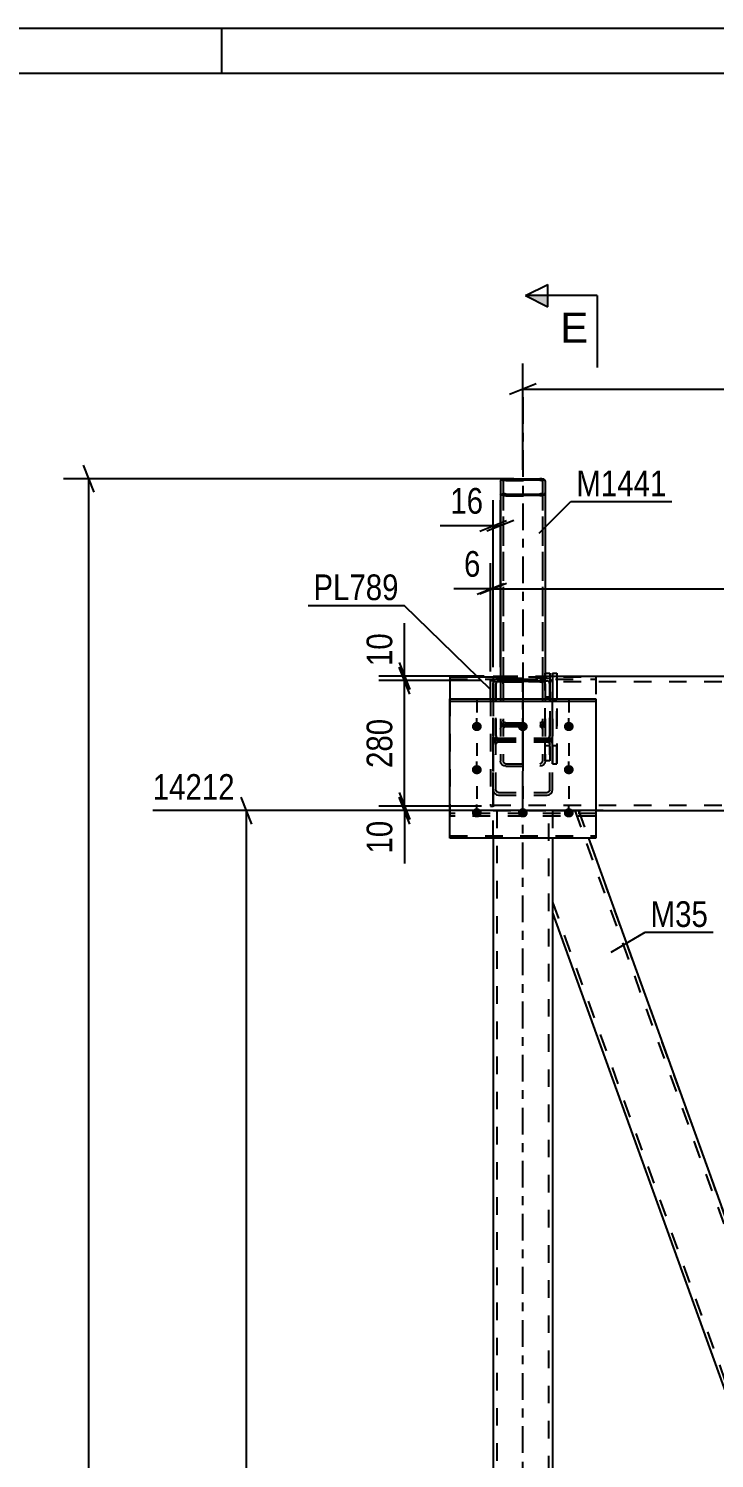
# Model space of a CAD drawing. Header units: millimetres. Extents: x -94 to 747, y -29 to 565.
# Drawn here: x 95 to 171.5, y 405.3 to 564.8 of the extents above; entities that cross this region are included whole.
import ezdxf

# ---------------------------------------------------------------- set-up
doc = ezdxf.new("R2010")
doc.units = ezdxf.units.MM
doc.linetypes.add('DXK_LINE_DOT2', pattern=[3.9198, 1.9599, -1.9599])
doc.linetypes.add('DXK_LINE_DOT3', pattern=[5.9187, 2.979, -0.9799, 0.9799, -0.9799])
doc.styles.add('Arial', font='ARIAL.TTF', dxfattribs={"height": 0.2})
doc.styles.add('Arial Narrow', font='ARIALN.TTF', dxfattribs={"height": 0.2})

# ---------------------------------------------------------------- blocks, each defined once
blk = doc.blocks.new('Unknown-708339396-24170')
at = {"color": 5, "linetype": 'Continuous'}
for p, q in [((746.57, 564.81), (-94.43, 564.81)), ((116.57, 559.81), (116.57, 564.81)), ((741.57, 559.81), (-89.43, 559.81))]:
    blk.add_line(p, q, dxfattribs=at)
blk = doc.blocks.new('Part-708339396-31517 - 31516')
at = {"color": 2, "linetype": 'Continuous'}
for p, q in [((146.83, 492.6), (147.63, 492.6)), ((146.83, 492.6), (146.83, 491.74)), ((152.63, 492.6), (153.43, 492.6)), ((153.93, 492.6), (207.63, 492.6)), ((158.26, 477.6), (207.63, 477.6))]:
    blk.add_line(p, q, dxfattribs=at)
at = {"color": 7, "linetype": 'DXK_LINE_DOT2'}
for p, q in [((146.83, 492), (207.63, 492)), ((146.83, 491.74), (146.83, 477.6)), ((147.63, 492.6), (152.63, 492.6)), ((153.43, 492.6), (153.93, 492.6)), ((207.63, 492.6), (207.63, 477.6)), ((146.83, 478.2), (146.83, 478.24)), ((146.83, 478.2), (207.63, 478.2)), ((146.83, 477.6), (158.26, 477.6))]:
    blk.add_line(p, q, dxfattribs=at)
blk = doc.blocks.new('Part-708339396-31573 - 31516')
at = {"color": 7, "linetype": 'DXK_LINE_DOT3'}
blk.add_line((150.13, 523.7), (150.13, 482.04), dxfattribs=at)
at = {"color": 2, "linetype": 'Continuous'}
for p, q in [((147.68, 514.48), (147.63, 514.39)), ((147.63, 514.39), (147.63, 513.01)), ((147.81, 514.55), (147.68, 514.48)), ((148, 514.6), (147.81, 514.55)), ((147.93, 514.39), (147.95, 514.44)), ((147.93, 514.39), (147.93, 513.01)), ((147.95, 514.44), (148.02, 514.47)), ((148.23, 514.61), (148, 514.6)), ((148.02, 514.47), (148.12, 514.49)), ((148.12, 514.49), (148.23, 514.5)), ((148.23, 514.61), (152.03, 514.61)), ((148.23, 514.5), (152.03, 514.5)), ((152.26, 514.6), (152.03, 514.61)), ((152.03, 514.5), (152.15, 514.49)), ((152.15, 514.49), (152.24, 514.47)), ((152.24, 514.47), (152.31, 514.44)), ((152.46, 514.55), (152.26, 514.6)), ((152.31, 514.44), (152.33, 514.39)), ((152.33, 514.39), (152.33, 513.01)), ((152.59, 514.48), (152.46, 514.55)), ((152.63, 514.39), (152.59, 514.48)), ((152.63, 514.39), (152.63, 492.26)), ((147.63, 513.01), (147.63, 492.26)), ((147.63, 513.01), (147.68, 512.93)), ((147.68, 512.93), (147.81, 512.86)), ((147.81, 512.86), (148, 512.81)), ((147.95, 512.97), (147.93, 513.01)), ((148.02, 512.93), (147.95, 512.97)), ((148, 512.81), (148.23, 512.79)), ((148.12, 512.91), (148.02, 512.93)), ((148.23, 512.9), (148.12, 512.91)), ((148.23, 512.9), (152.03, 512.9)), ((148.23, 512.79), (152.03, 512.79)), ((152.15, 512.91), (152.03, 512.9)), ((152.03, 512.79), (152.26, 512.81)), ((152.24, 512.93), (152.15, 512.91)), ((152.31, 512.97), (152.24, 512.93)), ((152.26, 512.81), (152.46, 512.86)), ((152.33, 513.01), (152.31, 512.97)), ((152.46, 512.86), (152.59, 512.93)), ((152.59, 512.93), (152.63, 513.01)), ((147.68, 492.17), (147.63, 492.26)), ((147.81, 492.1), (147.68, 492.17)), ((148, 492.05), (147.81, 492.1)), ((148.23, 492.04), (148, 492.05)), ((148.23, 492.04), (152.03, 492.04)), ((152.26, 492.05), (152.03, 492.04)), ((152.46, 492.1), (152.26, 492.05)), ((152.59, 492.17), (152.46, 492.1)), ((152.63, 492.26), (152.59, 492.17))]:
    blk.add_line(p, q, dxfattribs=at)
at = {"color": 7, "linetype": 'DXK_LINE_DOT2'}
for p, q in [((147.93, 513.01), (147.93, 492.26)), ((152.33, 513.01), (152.33, 492.26)), ((147.63, 492.6), (152.63, 492.6)), ((147.63, 492.38), (147.93, 492.38)), ((147.93, 492.26), (147.95, 492.22)), ((147.95, 492.22), (148.02, 492.18)), ((148.02, 492.18), (148.12, 492.16)), ((148.12, 492.16), (148.23, 492.15)), ((148.23, 492.15), (152.03, 492.15)), ((152.03, 492.15), (152.15, 492.16)), ((152.15, 492.16), (152.24, 492.18)), ((152.24, 492.18), (152.31, 492.22)), ((152.31, 492.22), (152.33, 492.26)), ((152.33, 492.38), (152.63, 492.38))]:
    blk.add_line(p, q, dxfattribs=at)
blk = doc.blocks.new('Part-708339396-31518 - 31516')
at = {"color": 7, "linetype": 'DXK_LINE_DOT2'}
for p, q in [((153.43, 477.6), (153.43, 474.52)), ((153.43, 477.6), (156.34, 477.6)), ((155.92, 477.6), (207.63, 334.15)), ((156.34, 477.6), (182.39, 405.35)), ((153.43, 467.39), (201.84, 333.1)), ((178.88, 415.08), (182.39, 405.35)), ((175.37, 405.35), (178.88, 395.62)), ((207.63, 335.33), (207.63, 333.42)), ((207.63, 333.87), (207.63, 333.1)), ((207.63, 333.42), (207.63, 333.1)), ((201.42, 333.1), (207.63, 333.1))]:
    blk.add_line(p, q, dxfattribs=at)
at = {"color": 2, "linetype": 'Continuous'}
for p, q in [((153.43, 474.52), (153.43, 466.21)), ((157.45, 474.52), (178.88, 415.08)), ((153.43, 466.21), (175.37, 405.35)), ((182.39, 405.35), (207.63, 335.33)), ((201.42, 333.1), (178.88, 395.62))]:
    blk.add_line(p, q, dxfattribs=at)
blk = doc.blocks.new('Part-708339396-31521 - 31516')
at = {"color": 7, "linetype": 'DXK_LINE_DOT3'}
blk.add_line((150.13, 323.1), (150.13, 487.6), dxfattribs=at)
at = {"color": 7, "linetype": 'DXK_LINE_DOT2'}
for p, q in [((146.83, 474.52), (146.83, 477.6)), ((146.83, 477.6), (153.43, 477.6)), ((147.23, 477.6), (147.23, 333.1)), ((153.03, 333.1), (153.03, 477.6)), ((153.43, 477.6), (153.43, 466.21))]:
    blk.add_line(p, q, dxfattribs=at)
at = {"color": 2, "linetype": 'Continuous'}
for p, q in [((146.83, 474.52), (146.83, 333.1)), ((153.43, 466.21), (153.43, 344.48))]:
    blk.add_line(p, q, dxfattribs=at)
blk = doc.blocks.new('Part-708339396-31524 - 31516')
at = {"color": 7, "linetype": 'DXK_LINE_DOT3'}
blk.add_line((150.13, 493.14), (150.13, 481.48), dxfattribs=at)
at = {"color": 7, "linetype": 'DXK_LINE_DOT2'}
for p, q in [((147.68, 491.99), (147.63, 491.74)), ((147.63, 491.74), (147.63, 483.11)), ((147.93, 491.74), (147.95, 491.86)), ((147.93, 491.74), (147.93, 483.11)), ((147.95, 491.86), (148.02, 491.97)), ((148.23, 492.38), (148, 492.33)), ((148.02, 491.97), (148.12, 492.04)), ((148.12, 492.04), (148.23, 492.06)), ((148.23, 492.38), (152.03, 492.38)), ((148.23, 492.06), (152.03, 492.06)), ((152.26, 492.33), (152.03, 492.38)), ((152.03, 492.06), (152.15, 492.04)), ((152.15, 492.04), (152.24, 491.97)), ((152.24, 491.97), (152.31, 491.86)), ((152.31, 491.86), (152.33, 491.74)), ((152.33, 491.74), (152.33, 483.11)), ((152.63, 491.74), (152.59, 491.99)), ((152.63, 491.74), (152.63, 483.11)), ((147.63, 487.7), (147.68, 487.45)), ((147.63, 486.69), (147.68, 486.9)), ((147.68, 486.9), (147.81, 487.08)), ((147.81, 487.08), (148, 487.21)), ((147.95, 487.57), (147.93, 487.7)), ((147.95, 486.79), (147.93, 486.69)), ((148.02, 487.47), (147.95, 487.57)), ((148.02, 486.88), (147.95, 486.79)), ((148, 487.21), (148.23, 487.25)), ((148, 487.11), (148.23, 487.06)), ((148.12, 487.4), (148.02, 487.47)), ((148.12, 486.95), (148.02, 486.88)), ((148.23, 487.38), (148.12, 487.4)), ((148.23, 486.97), (148.12, 486.95)), ((148.23, 487.38), (152.03, 487.38)), ((148.23, 487.25), (152.03, 487.25)), ((148.23, 487.06), (152.03, 487.06)), ((148.23, 486.97), (152.03, 486.97)), ((152.15, 487.4), (152.03, 487.38)), ((152.03, 487.25), (152.26, 487.21)), ((152.03, 487.06), (152.26, 487.11)), ((152.15, 486.95), (152.03, 486.97)), ((152.24, 487.47), (152.15, 487.4)), ((152.24, 486.88), (152.15, 486.95)), ((152.31, 487.57), (152.24, 487.47)), ((152.31, 486.79), (152.24, 486.88)), ((152.26, 487.21), (152.46, 487.08)), ((152.33, 487.7), (152.31, 487.57)), ((152.33, 486.69), (152.31, 486.79)), ((152.46, 487.08), (152.59, 486.9)), ((152.59, 487.45), (152.63, 487.7)), ((152.59, 486.9), (152.63, 486.69)), ((147.68, 482.9), (147.63, 483.11)), ((147.81, 482.72), (147.68, 482.9)), ((148, 482.59), (147.81, 482.72)), ((147.93, 483.11), (147.95, 483.01)), ((147.95, 483.01), (148.02, 482.91)), ((148.23, 482.55), (148, 482.59)), ((148.02, 482.91), (148.12, 482.85)), ((148.12, 482.85), (148.23, 482.83)), ((148.23, 482.83), (152.03, 482.83)), ((148.23, 482.55), (152.03, 482.55)), ((152.03, 482.83), (152.15, 482.85)), ((152.26, 482.59), (152.03, 482.55)), ((152.15, 482.85), (152.24, 482.91)), ((152.24, 482.91), (152.31, 483.01)), ((152.46, 482.72), (152.26, 482.59)), ((152.31, 483.01), (152.33, 483.11)), ((152.59, 482.9), (152.46, 482.72)), ((152.63, 483.11), (152.59, 482.9))]:
    blk.add_line(p, q, dxfattribs=at)
for centre, start, end in [((148.26, 491.77), 114.32, 159.2417), ((152.01, 491.77), 20.7583, 65.68), ((148.26, 487.67), 200.7583, 245.68), ((152.01, 487.67), 294.32, 339.2417)]:
    blk.add_arc(centre, 0.621, start, end, dxfattribs=at)
blk = doc.blocks.new('Part-708339396-31544 - 31516')
at = {"color": 2, "linetype": 'Continuous'}
for p, q in [((146.83, 491.74), (146.88, 491.98)), ((146.83, 491.74), (146.83, 490.07)), ((147.2, 492.33), (147.43, 492.37)), ((147.43, 492.37), (147.63, 492.37)), ((152.63, 492.37), (152.83, 492.37)), ((152.83, 492.37), (153.06, 492.33)), ((153.39, 491.98), (153.43, 491.74))]:
    blk.add_line(p, q, dxfattribs=at)
at = {"color": 7, "linetype": 'DXK_LINE_DOT2'}
for p, q in [((146.83, 485.99), (146.83, 491.74)), ((147.15, 491.86), (147.13, 491.74)), ((147.13, 491.74), (147.13, 484.97)), ((147.13, 485.99), (147.13, 491.74)), ((147.22, 491.96), (147.15, 491.86)), ((147.32, 492.03), (147.22, 491.96)), ((147.43, 492.05), (147.32, 492.03)), ((147.43, 492.05), (152.83, 492.05)), ((147.63, 492.37), (152.63, 492.37)), ((152.95, 492.03), (152.83, 492.05)), ((153.04, 491.96), (152.95, 492.03)), ((153.11, 491.86), (153.04, 491.96)), ((153.13, 491.74), (153.11, 491.86)), ((153.13, 491.74), (153.13, 484.97)), ((153.13, 485.99), (153.13, 491.74)), ((153.43, 484.97), (153.43, 491.74)), ((153.43, 491.74), (153.43, 485.99)), ((146.83, 490.07), (146.83, 484.97)), ((146.83, 479.9), (146.83, 485.99)), ((146.88, 485.74), (146.83, 485.99)), ((146.88, 485.19), (146.83, 484.97)), ((146.83, 479.9), (146.83, 484.97)), ((147.01, 485.37), (146.88, 485.19)), ((147.2, 485.49), (147.01, 485.37)), ((147.13, 479.9), (147.13, 485.99)), ((147.13, 485.99), (147.15, 485.87)), ((147.13, 484.97), (147.15, 485.08)), ((147.13, 479.9), (147.13, 484.97)), ((147.15, 485.87), (147.22, 485.76)), ((147.15, 485.08), (147.22, 485.17)), ((147.43, 485.53), (147.2, 485.49)), ((147.43, 485.35), (147.2, 485.4)), ((147.22, 485.76), (147.32, 485.69)), ((147.22, 485.17), (147.32, 485.23)), ((147.32, 485.69), (147.43, 485.67)), ((147.32, 485.23), (147.43, 485.25)), ((147.43, 485.67), (152.83, 485.67)), ((147.43, 485.53), (152.83, 485.53)), ((147.43, 485.35), (152.83, 485.35)), ((147.43, 485.25), (152.83, 485.25)), ((152.83, 485.67), (152.95, 485.69)), ((153.06, 485.49), (152.83, 485.53)), ((153.06, 485.4), (152.83, 485.35)), ((152.83, 485.25), (152.95, 485.23)), ((152.95, 485.69), (153.04, 485.76)), ((152.95, 485.23), (153.04, 485.17)), ((153.04, 485.76), (153.11, 485.87)), ((153.04, 485.17), (153.11, 485.08)), ((153.26, 485.37), (153.06, 485.49)), ((153.11, 485.87), (153.13, 485.99)), ((153.11, 485.08), (153.13, 484.97)), ((153.13, 479.9), (153.13, 485.99)), ((153.13, 479.9), (153.13, 484.97)), ((153.39, 485.19), (153.26, 485.37)), ((153.43, 485.99), (153.39, 485.74)), ((153.43, 484.97), (153.39, 485.19)), ((153.43, 479.9), (153.43, 485.99)), ((153.43, 479.9), (153.43, 484.97)), ((146.83, 479.9), (146.88, 479.68)), ((146.88, 479.68), (147.01, 479.5)), ((147.01, 479.5), (147.2, 479.37)), ((147.15, 479.79), (147.13, 479.9)), ((147.22, 479.7), (147.15, 479.79)), ((147.2, 479.37), (147.43, 479.33)), ((147.32, 479.63), (147.22, 479.7)), ((147.43, 479.61), (147.32, 479.63)), ((147.43, 479.61), (152.83, 479.61)), ((147.43, 479.33), (152.83, 479.33)), ((152.95, 479.63), (152.83, 479.61)), ((152.83, 479.33), (153.06, 479.37)), ((153.04, 479.7), (152.95, 479.63)), ((153.11, 479.79), (153.04, 479.7)), ((153.06, 479.37), (153.26, 479.5)), ((153.13, 479.9), (153.11, 479.79)), ((153.26, 479.5), (153.39, 479.68)), ((153.39, 479.68), (153.43, 479.9))]:
    blk.add_line(p, q, dxfattribs=at)
at = {"color": 7, "linetype": 'DXK_LINE_DOT3'}
blk.add_line((150.13, 479.01), (150.13, 492.28), dxfattribs=at)
at = {"color": 2, "linetype": 'Continuous'}
for centre, start, end in [((147.46, 491.76), 114.3199, 159.2417), ((152.81, 491.76), 20.7584, 65.6801)]:
    blk.add_arc(centre, 0.621, start, end, dxfattribs=at)
at = {"color": 7, "linetype": 'DXK_LINE_DOT2'}
for centre, start, end in [((147.46, 485.96), 200.7584, 245.6801), ((152.81, 485.96), 294.3199, 339.2417)]:
    blk.add_arc(centre, 0.621, start, end, dxfattribs=at)
blk = doc.blocks.new('Part-708339396-31546 - 31516')
at = {"color": 2, "linetype": 'Continuous'}
for p, q in [((142.01, 490.07), (142.01, 489.79)), ((142.01, 490.07), (158.26, 490.07)), ((142.01, 489.79), (158.26, 489.79)), ((142.01, 474.52), (142.01, 489.79)), ((158.26, 490.07), (158.26, 489.79)), ((158.26, 489.79), (158.26, 474.52)), ((158.26, 474.52), (142.01, 474.52))]:
    blk.add_line(p, q, dxfattribs=at)
at = {"color": 7, "linetype": 'DXK_LINE_DOT2'}
for p, q in [((142.01, 489.79), (142.01, 490.07)), ((158.26, 490.07), (158.26, 489.79)), ((142.01, 474.8), (158.26, 474.8))]:
    blk.add_line(p, q, dxfattribs=at)
blk = doc.blocks.new('Part-708339396-31547 - 31516')
at = {"color": 2, "linetype": 'Continuous'}
for q in [(142.01, 490.07), (146.83, 492.53)]:
    blk.add_line((142.01, 492.53), q, dxfattribs=at)
at = {"color": 7, "linetype": 'DXK_LINE_DOT2'}
for p, q in [((142.01, 492.26), (158.26, 492.26)), ((146.83, 492.53), (158.26, 492.53)), ((158.26, 492.53), (158.26, 476.99)), ((142.01, 490.07), (142.01, 476.99)), ((158.26, 477.26), (142.01, 477.26)), ((158.26, 476.99), (142.01, 476.99))]:
    blk.add_line(p, q, dxfattribs=at)
blk = doc.blocks.new('Part-708339396-31561 - 31516')
at = {"color": 2, "linetype": 'Continuous'}
for p, q in [((152.63, 492.91), (153.13, 492.91)), ((153.13, 492.91), (153.13, 492.6))]:
    blk.add_line(p, q, dxfattribs=at)
at = {"color": 7, "linetype": 'DXK_LINE_DOT2'}
for p, q in [((152.63, 483.14), (152.63, 492.91)), ((153.13, 492.6), (153.13, 483.14)), ((152.63, 490.28), (153.13, 490.28)), ((153.13, 484.82), (152.63, 484.82)), ((153.13, 483.14), (152.63, 483.14))]:
    blk.add_line(p, q, dxfattribs=at)
blk = doc.blocks.new('Part-708339396-31562 - 31516')
at = {"color": 2, "linetype": 'Continuous'}
for p, q in [((153.43, 492.91), (153.93, 492.91)), ((153.43, 492.91), (153.43, 490.07)), ((153.93, 492.91), (153.93, 490.07))]:
    blk.add_line(p, q, dxfattribs=at)
at = {"color": 7, "linetype": 'DXK_LINE_DOT2'}
for p, q in [((153.43, 484.82), (153.43, 492.91)), ((153.93, 492.91), (153.93, 484.82)), ((153.43, 490.07), (153.43, 489.94)), ((153.93, 489.94), (153.43, 489.94)), ((153.43, 482.8), (153.43, 489.94)), ((153.93, 490.07), (153.93, 489.94)), ((153.93, 482.8), (153.93, 489.94)), ((153.93, 484.82), (153.43, 484.82)), ((153.43, 484.82), (153.43, 482.8)), ((153.93, 484.82), (153.93, 482.8)), ((153.43, 482.8), (153.93, 482.8))]:
    blk.add_line(p, q, dxfattribs=at)
blk = doc.blocks.new('Part-708339396-31576 - 31516')
at = {"color": 7, "linetype": 'DXK_LINE_DOT2'}
for p, q in [((147.63, 514.3), (147.68, 514.39)), ((147.63, 514.3), (147.63, 492.17)), ((147.68, 514.39), (147.81, 514.46)), ((147.81, 514.46), (148, 514.51)), ((147.95, 514.35), (147.93, 514.3)), ((147.93, 514.3), (147.93, 492.17)), ((148.02, 514.38), (147.95, 514.35)), ((148, 514.51), (148.23, 514.52)), ((148.12, 514.4), (148.02, 514.38)), ((148.23, 514.41), (148.12, 514.4)), ((148.23, 514.52), (152.03, 514.52)), ((148.23, 514.41), (152.03, 514.41)), ((152.03, 514.52), (152.26, 514.51)), ((152.15, 514.4), (152.03, 514.41)), ((152.24, 514.38), (152.15, 514.4)), ((152.31, 514.35), (152.24, 514.38)), ((152.26, 514.51), (152.46, 514.46)), ((152.33, 514.3), (152.31, 514.35)), ((152.33, 514.3), (152.33, 492.17)), ((152.46, 514.46), (152.59, 514.39)), ((152.59, 514.39), (152.63, 514.3)), ((152.63, 514.3), (152.63, 492.17)), ((147.68, 512.84), (147.63, 512.92)), ((147.81, 512.77), (147.68, 512.84)), ((148, 512.72), (147.81, 512.77)), ((147.93, 512.92), (147.95, 512.88)), ((147.95, 512.88), (148.02, 512.84)), ((148.23, 512.7), (148, 512.72)), ((148.02, 512.84), (148.12, 512.82)), ((148.12, 512.82), (148.23, 512.81)), ((148.23, 512.81), (152.03, 512.81)), ((148.23, 512.7), (152.03, 512.7)), ((152.03, 512.81), (152.15, 512.82)), ((152.26, 512.72), (152.03, 512.7)), ((152.15, 512.82), (152.24, 512.84)), ((152.24, 512.84), (152.31, 512.88)), ((152.46, 512.77), (152.26, 512.72)), ((152.31, 512.88), (152.33, 512.92)), ((152.59, 512.84), (152.46, 512.77)), ((152.63, 512.92), (152.59, 512.84)), ((147.63, 492.6), (152.63, 492.6)), ((147.63, 492.38), (147.93, 492.38)), ((147.63, 492.17), (147.68, 492.09)), ((147.68, 492.09), (147.81, 492.02)), ((147.81, 492.02), (148, 491.97)), ((147.95, 492.13), (147.93, 492.17)), ((148.02, 492.09), (147.95, 492.13)), ((148, 491.97), (148.23, 491.95)), ((148.12, 492.07), (148.02, 492.09)), ((148.23, 492.06), (148.12, 492.07)), ((148.23, 492.06), (152.03, 492.06)), ((148.23, 491.95), (152.03, 491.95)), ((152.15, 492.07), (152.03, 492.06)), ((152.03, 491.95), (152.26, 491.97)), ((152.24, 492.09), (152.15, 492.07)), ((152.31, 492.13), (152.24, 492.09)), ((152.26, 491.97), (152.46, 492.02)), ((152.33, 492.17), (152.31, 492.13)), ((152.33, 492.38), (152.63, 492.38)), ((152.46, 492.02), (152.59, 492.09)), ((152.59, 492.09), (152.63, 492.17))]:
    blk.add_line(p, q, dxfattribs=at)
blk = doc.blocks.new('Part-708339396-31584 - 31516')
at = {"color": 2, "linetype": 'Continuous'}
for p, q in [((146.53, 490.07), (146.53, 492.1)), ((146.53, 492.1), (146.83, 492.1))]:
    blk.add_line(p, q, dxfattribs=at)
at = {"color": 7, "linetype": 'DXK_LINE_DOT2'}
for p, q in [((146.83, 478.1), (146.83, 492.1)), ((146.53, 490.07), (146.53, 478.1)), ((146.53, 478.1), (146.83, 478.1))]:
    blk.add_line(p, q, dxfattribs=at)
blk = doc.blocks.new('Bolt-708339396-31633 - 31516')
at = {"linetype": 'Continuous'}
for points in [[(145.01, 487.49), (145.12, 487.48), (145.23, 487.45), (145.33, 487.39), (145.42, 487.32), (145.48, 487.23), (145.53, 487.13), (145.55, 487.03), (145.55, 486.92), (145.53, 486.82), (145.48, 486.72), (145.42, 486.63), (145.33, 486.56), (145.23, 486.5), (145.12, 486.47), (145.01, 486.46), (144.89, 486.47), (144.78, 486.5), (144.68, 486.56), (144.6, 486.63), (144.53, 486.72), (144.48, 486.82), (144.46, 486.92), (144.46, 487.03), (144.48, 487.13), (144.53, 487.23), (144.6, 487.32), (144.68, 487.39), (144.78, 487.45), (144.89, 487.48)], [(150.13, 487.49), (150.25, 487.48), (150.36, 487.45), (150.46, 487.39), (150.54, 487.32), (150.61, 487.23), (150.66, 487.13), (150.68, 487.03), (150.68, 486.92), (150.66, 486.82), (150.61, 486.72), (150.54, 486.63), (150.46, 486.56), (150.36, 486.5), (150.25, 486.47), (150.13, 486.46), (150.02, 486.47), (149.91, 486.5), (149.81, 486.56), (149.72, 486.63), (149.66, 486.72), (149.61, 486.82), (149.59, 486.92), (149.59, 487.03), (149.61, 487.13), (149.66, 487.23), (149.72, 487.32), (149.81, 487.39), (149.91, 487.45), (150.02, 487.48)], [(155.26, 487.49), (155.37, 487.48), (155.48, 487.45), (155.58, 487.39), (155.67, 487.32), (155.73, 487.23), (155.78, 487.13), (155.8, 487.03), (155.8, 486.92), (155.78, 486.82), (155.73, 486.72), (155.67, 486.63), (155.58, 486.56), (155.48, 486.5), (155.37, 486.47), (155.26, 486.46), (155.14, 486.47), (155.03, 486.5), (154.93, 486.56), (154.85, 486.63), (154.78, 486.72), (154.73, 486.82), (154.71, 486.92), (154.71, 487.03), (154.73, 487.13), (154.78, 487.23), (154.85, 487.32), (154.93, 487.39), (155.03, 487.45), (155.14, 487.48)], [(145.01, 482.68), (145.12, 482.66), (145.23, 482.63), (145.33, 482.58), (145.42, 482.5), (145.48, 482.42), (145.53, 482.32), (145.55, 482.21), (145.55, 482.1), (145.53, 482), (145.48, 481.9), (145.42, 481.81), (145.33, 481.74), (145.23, 481.69), (145.12, 481.65), (145.01, 481.64), (144.89, 481.65), (144.78, 481.69), (144.68, 481.74), (144.6, 481.81), (144.53, 481.9), (144.48, 482), (144.46, 482.1), (144.46, 482.21), (144.48, 482.32), (144.53, 482.42), (144.6, 482.5), (144.68, 482.58), (144.78, 482.63), (144.89, 482.66)], [(155.26, 482.68), (155.37, 482.66), (155.48, 482.63), (155.58, 482.58), (155.67, 482.5), (155.73, 482.42), (155.78, 482.32), (155.8, 482.21), (155.8, 482.1), (155.78, 482), (155.73, 481.9), (155.67, 481.81), (155.58, 481.74), (155.48, 481.69), (155.37, 481.65), (155.26, 481.64), (155.14, 481.65), (155.03, 481.69), (154.93, 481.74), (154.85, 481.81), (154.78, 481.9), (154.73, 482), (154.71, 482.1), (154.71, 482.21), (154.73, 482.32), (154.78, 482.42), (154.85, 482.5), (154.93, 482.58), (155.03, 482.63), (155.14, 482.66)], [(145.01, 477.86), (145.12, 477.85), (145.23, 477.82), (145.33, 477.76), (145.42, 477.69), (145.48, 477.6), (145.53, 477.5), (145.55, 477.4), (145.55, 477.29), (145.53, 477.18), (145.48, 477.08), (145.42, 477), (145.33, 476.92), (145.23, 476.87), (145.12, 476.84), (145.01, 476.83), (144.89, 476.84), (144.78, 476.87), (144.68, 476.92), (144.6, 477), (144.53, 477.08), (144.48, 477.18), (144.46, 477.29), (144.46, 477.4), (144.48, 477.5), (144.53, 477.6), (144.6, 477.69), (144.68, 477.76), (144.78, 477.82), (144.89, 477.85)], [(150.13, 477.86), (150.25, 477.85), (150.36, 477.82), (150.46, 477.76), (150.54, 477.69), (150.61, 477.6), (150.66, 477.5), (150.68, 477.4), (150.68, 477.29), (150.66, 477.18), (150.61, 477.08), (150.54, 477), (150.46, 476.92), (150.36, 476.87), (150.25, 476.84), (150.13, 476.83), (150.02, 476.84), (149.91, 476.87), (149.81, 476.92), (149.72, 477), (149.66, 477.08), (149.61, 477.18), (149.59, 477.29), (149.59, 477.4), (149.61, 477.5), (149.66, 477.6), (149.72, 477.69), (149.81, 477.76), (149.91, 477.82), (150.02, 477.85)], [(155.26, 477.86), (155.37, 477.85), (155.48, 477.82), (155.58, 477.76), (155.67, 477.69), (155.73, 477.6), (155.78, 477.5), (155.8, 477.4), (155.8, 477.29), (155.78, 477.18), (155.73, 477.08), (155.67, 477), (155.58, 476.92), (155.48, 476.87), (155.37, 476.84), (155.26, 476.83), (155.14, 476.84), (155.03, 476.87), (154.93, 476.92), (154.85, 477), (154.78, 477.08), (154.73, 477.18), (154.71, 477.29), (154.71, 477.4), (154.73, 477.5), (154.78, 477.6), (154.85, 477.69), (154.93, 477.76), (155.03, 477.82), (155.14, 477.85)]]:
    blk.add_hatch(color=1, dxfattribs=at).paths.add_polyline_path(points)
at = {"color": 1, "linetype": 'Continuous'}
for p, q in [((145.01, 486.48), (145.01, 487.9)), ((150.13, 486.48), (150.13, 487.9)), ((155.26, 486.48), (155.26, 487.9)), ((145.01, 481.66), (145.01, 483.08)), ((155.26, 481.66), (155.26, 483.08)), ((145.01, 476.85), (145.01, 478.27)), ((150.13, 476.85), (150.13, 478.27)), ((155.26, 476.85), (155.26, 478.27))]:
    blk.add_line(p, q, dxfattribs=at)
blk = doc.blocks.new('Bolt-708339396-31634 - 31516')
at = {"color": 1, "linetype": 'DXK_LINE_DOT2'}
for p, q in [((145.01, 489.94), (145.01, 488.52)), ((150.13, 489.94), (150.13, 488.52)), ((155.26, 489.94), (155.26, 488.52)), ((145.01, 485.12), (145.01, 483.7)), ((155.26, 485.12), (155.26, 483.7)), ((145.01, 480.31), (145.01, 478.89)), ((150.13, 480.31), (150.13, 478.89)), ((155.26, 480.31), (155.26, 478.89))]:
    blk.add_line(p, q, dxfattribs=at)
blk = doc.blocks.new('StraightDimension-708339396-47732 - 31516')
at = {"color": 7, "linetype": 'Continuous'}
for p, q in [((146.83, 493.6), (146.83, 505.18)), ((207.63, 493.6), (207.63, 505.18)), ((148.33, 502.93), (145.33, 501.73)), ((146.83, 502.33), (207.63, 502.33)), ((206.13, 501.73), (209.13, 502.93))]:
    blk.add_line(p, q, dxfattribs=at)
at = {"color": 0}
blk.add_wipeout([(181.49, 503.08), (181.49, 507.28), (172.97, 507.28), (172.97, 503.08)], dxfattribs=at)
at = {"color": 3, "style": 'Arial Narrow'}
blk.add_text('1216', height=2.863, dxfattribs=at).set_placement((173.57, 503.68))
blk = doc.blocks.new('StraightDimension-708339396-33657 - 31516')
at = {"color": 7, "linetype": 'Continuous'}
for p, q in [((150.13, 515.61), (150.13, 527.46)), ((220.13, 515.61), (220.13, 527.46)), ((151.63, 525.21), (148.63, 524.01)), ((218.63, 524.01), (221.63, 525.21)), ((150.13, 524.61), (220.13, 524.61))]:
    blk.add_line(p, q, dxfattribs=at)
at = {"color": 0}
blk.add_wipeout([(189.39, 525.36), (189.39, 529.56), (180.88, 529.56), (180.88, 525.36)], dxfattribs=at)
at = {"color": 3, "style": 'Arial Narrow'}
blk.add_text('1400', height=2.863, dxfattribs=at).set_placement((181.48, 525.96))
blk = doc.blocks.new('StraightDimension-708339396-33618 - 31516')
at = {"color": 7, "linetype": 'Continuous'}
for p, q in [((119.92, 476.1), (118.72, 479.1)), ((159.08, 477.6), (108.88, 477.6)), ((119.32, 318.1), (119.32, 477.6))]:
    blk.add_line(p, q, dxfattribs=at)
at = {"color": 0, "linetype": 'Continuous'}
blk.add_wipeout([(118.62, 478.2), (118.62, 482.4), (108.28, 482.4), (108.28, 478.2)], dxfattribs=at)
at = {"color": 3, "linetype": 'Continuous', "style": 'Arial Narrow'}
blk.add_text('14212', height=2.863, dxfattribs=at).set_placement((108.88, 478.8))
blk = doc.blocks.new('StraightDimension-708339396-33920 - 31516')
at = {"color": 7, "linetype": 'Continuous'}
for p, q in [((102.36, 513.11), (101.16, 516.11)), ((149.13, 514.61), (98.91, 514.61)), ((101.76, -1.11), (101.76, 514.61))]:
    blk.add_line(p, q, dxfattribs=at)
blk = doc.blocks.new('StraightDimension-708339396-33942 - 31516')
at = {"color": 7, "linetype": 'Continuous'}
for p, q in [((146.83, 493.6), (146.83, 512.21)), ((147.63, 493.6), (147.63, 512.21)), ((145.33, 508.76), (148.33, 509.96)), ((149.13, 509.96), (146.13, 508.76)), ((146.83, 509.36), (147.63, 509.36))]:
    blk.add_line(p, q, dxfattribs=at)
at = {"color": 0}
blk.add_wipeout([(146.31, 510.11), (146.31, 514.31), (141.45, 514.31), (141.45, 510.11)], dxfattribs=at)
at = {"color": 7, "linetype": 'Continuous'}
blk.add_line((146.83, 509.36), (140.93, 509.36), dxfattribs=at)
blk.add_line((146.83, 509.36), (140.93, 509.36), dxfattribs=at)
at = {"color": 3, "style": 'Arial Narrow'}
blk.add_text('16', height=2.863, dxfattribs=at).set_placement((142.05, 510.71))
blk = doc.blocks.new('StraightDimension-708339396-34115 - 31516')
at = {"color": 7, "linetype": 'Continuous'}
for p, q in [((136.33, 494.1), (137.53, 491.1)), ((137.53, 490.6), (136.33, 493.6)), ((145.83, 492.6), (134.08, 492.6)), ((145.53, 492.1), (134.08, 492.1)), ((136.93, 492.1), (136.93, 492.6))]:
    blk.add_line(p, q, dxfattribs=at)
at = {"color": 0}
blk.add_wipeout([(136.18, 497.98), (131.98, 497.98), (131.98, 493.12), (136.18, 493.12)], dxfattribs=at)
at = {"color": 7, "linetype": 'Continuous'}
blk.add_line((136.93, 492.6), (136.93, 498.5), dxfattribs=at)
blk.add_line((136.93, 492.6), (136.93, 498.5), dxfattribs=at)
at = {"color": 3, "style": 'Arial Narrow'}
blk.add_text('10', height=2.863, rotation=90.0002, dxfattribs=at).set_placement((135.58, 493.72))
blk = doc.blocks.new('StraightDimension-708339396-34116 - 31516')
at = {"color": 7, "linetype": 'Continuous'}
for p, q in [((137.53, 490.6), (136.33, 493.6)), ((145.53, 492.1), (134.08, 492.1)), ((136.93, 478.1), (136.93, 492.1)), ((136.33, 479.6), (137.53, 476.6)), ((145.53, 478.1), (134.08, 478.1))]:
    blk.add_line(p, q, dxfattribs=at)
at = {"color": 0}
blk.add_wipeout([(136.18, 488.44), (131.98, 488.44), (131.98, 481.75), (136.18, 481.75)], dxfattribs=at)
at = {"color": 3, "style": 'Arial Narrow'}
blk.add_text('280', height=2.863, rotation=90.0002, dxfattribs=at).set_placement((135.58, 482.35))
blk = doc.blocks.new('StraightDimension-708339396-34117 - 31516')
at = {"color": 7, "linetype": 'Continuous'}
for p, q in [((136.33, 479.6), (137.53, 476.6)), ((137.53, 476.1), (136.33, 479.1)), ((145.53, 478.1), (134.08, 478.1)), ((145.83, 477.6), (134.08, 477.6)), ((136.93, 477.6), (136.93, 478.1))]:
    blk.add_line(p, q, dxfattribs=at)
at = {"color": 0}
blk.add_wipeout([(136.18, 477.07), (131.98, 477.07), (131.98, 472.21), (136.18, 472.21)], dxfattribs=at)
at = {"color": 7, "linetype": 'Continuous'}
blk.add_line((136.93, 477.6), (136.93, 471.69), dxfattribs=at)
blk.add_line((136.93, 477.6), (136.93, 471.69), dxfattribs=at)
at = {"color": 3, "style": 'Arial Narrow'}
blk.add_text('10', height=2.863, rotation=90.0002, dxfattribs=at).set_placement((135.58, 472.81))
blk = doc.blocks.new('StraightDimension-708339396-47733 - 31516')
at = {"color": 7, "linetype": 'Continuous'}
for p, q in [((146.53, 493.1), (146.53, 505.18)), ((146.83, 493.6), (146.83, 505.18)), ((145.03, 501.73), (148.03, 502.93)), ((148.33, 502.93), (145.33, 501.73)), ((146.53, 502.33), (146.83, 502.33))]:
    blk.add_line(p, q, dxfattribs=at)
at = {"color": 0}
blk.add_wipeout([(146.01, 503.08), (146.01, 507.28), (142.98, 507.28), (142.98, 503.08)], dxfattribs=at)
at = {"color": 7, "linetype": 'Continuous'}
blk.add_line((146.53, 502.33), (142.45, 502.33), dxfattribs=at)
blk.add_line((146.53, 502.33), (142.45, 502.33), dxfattribs=at)
at = {"color": 3, "style": 'Arial Narrow'}
blk.add_text('6', height=2.86, dxfattribs=at).set_placement((143.58, 503.68))
blk = doc.blocks.new('Mark-708339396-35398 - 31516')
at = {"color": 0}
blk.add_wipeout([(166.15, 512.66), (166.15, 515.66), (156.1, 515.66), (156.1, 512.66)], dxfattribs=at)
blk.add_wipeout([(166.15, 512.66), (166.15, 515.66), (156.1, 515.66), (156.1, 512.66)], dxfattribs=at)
at = {"color": 30, "linetype": 'Continuous'}
for p, q in [((151.97, 508.53), (155.5, 512.06)), ((155.5, 512.06), (166.75, 512.06))]:
    blk.add_line(p, q, dxfattribs=at)
at = {"color": 3, "style": 'Arial Narrow'}
blk.add_text('M1441', height=2.863, dxfattribs=at).set_placement((156.1, 512.66))
blk = doc.blocks.new('Mark-708339396-34148 - 31516')
at = {"color": 0}
blk.add_wipeout([(136.29, 501.07), (136.29, 504.07), (126.79, 504.07), (126.79, 501.07)], dxfattribs=at)
blk.add_wipeout([(136.29, 501.07), (136.29, 504.07), (126.79, 504.07), (126.79, 501.07)], dxfattribs=at)
at = {"color": 30, "linetype": 'Continuous'}
for p in [(126.19, 500.47), (146.57, 491.07)]:
    blk.add_line(p, (136.89, 500.47), dxfattribs=at)
at = {"color": 3, "style": 'Arial Narrow'}
blk.add_text('PL789', height=2.863, dxfattribs=at).set_placement((126.79, 501.07))
blk = doc.blocks.new('Mark-708339396-34010 - 31516')
at = {"color": 0}
blk.add_wipeout([(170.77, 464.62), (170.77, 467.62), (164.38, 467.62), (164.38, 464.62)], dxfattribs=at)
blk.add_wipeout([(170.77, 464.62), (170.77, 467.62), (164.38, 467.62), (164.38, 464.62)], dxfattribs=at)
at = {"color": 30, "linetype": 'Continuous'}
for p, q in [((159.99, 461.79), (163.78, 464.02)), ((163.78, 464.02), (171.37, 464.02))]:
    blk.add_line(p, q, dxfattribs=at)
at = {"color": 3, "style": 'Arial Narrow'}
blk.add_text('M35', height=2.863, dxfattribs=at).set_placement((164.38, 464.62))
blk = doc.blocks.new('SectionMark-708339396-35635 - 31516')
at = {"linetype": 'Continuous'}
blk.add_hatch(color=6, dxfattribs=at).paths.add_polyline_path([(152.93, 535.03), (152.93, 533.78), (150.43, 535.03)])
at = {"color": 6, "linetype": 'Continuous'}
for p, q in [((150.43, 535.03), (152.93, 536.28)), ((152.93, 533.78), (152.93, 536.28)), ((158.43, 535.03), (150.43, 535.03)), ((150.43, 535.03), (152.93, 533.78)), ((158.43, 535.03), (158.43, 527.03))]:
    blk.add_line(p, q, dxfattribs=at)
at = {"color": 0, "linetype": 'Continuous'}
blk.add_wipeout([(157.43, 529.78), (157.43, 533.28), (154.32, 533.28), (154.32, 529.78)], dxfattribs=at)
at = {"color": 3, "linetype": 'Continuous', "style": 'Arial'}
blk.add_text('E', height=3.34, dxfattribs=at).set_placement((154.32, 529.78))

msp = doc.modelspace()

# ---------------------------------------------------------------- block references
for name in ['Unknown-708339396-24170', 'Part-708339396-31573 - 31516', 'Part-708339396-31576 - 31516', 'Part-708339396-31524 - 31516', 'Part-708339396-31561 - 31516', 'Part-708339396-31562 - 31516', 'Part-708339396-31547 - 31516', 'Part-708339396-31584 - 31516', 'Part-708339396-31517 - 31516', 'Part-708339396-31544 - 31516', 'Part-708339396-31546 - 31516', 'Bolt-708339396-31634 - 31516', 'Bolt-708339396-31633 - 31516', 'Part-708339396-31521 - 31516', 'Part-708339396-31518 - 31516']:
    msp.add_blockref(name, (0, 0))

# ---------------------------------------------------------------- next in the draw order: block references
for name in ['StraightDimension-708339396-33657 - 31516', 'StraightDimension-708339396-47732 - 31516', 'StraightDimension-708339396-33618 - 31516']:
    msp.add_blockref(name, (0, 0))

# ---------------------------------------------------------------- next in the draw order: block references
msp.add_blockref('StraightDimension-708339396-33920 - 31516', (0, 0))

# ---------------------------------------------------------------- next in the draw order: block references
for name in ['Mark-708339396-35398 - 31516', 'StraightDimension-708339396-33942 - 31516', 'Mark-708339396-34010 - 31516']:
    msp.add_blockref(name, (0, 0))

# ---------------------------------------------------------------- next in the draw order: block references
for name in ['SectionMark-708339396-35635 - 31516', 'StraightDimension-708339396-34115 - 31516']:
    msp.add_blockref(name, (0, 0))

# ---------------------------------------------------------------- next in the draw order: block references
msp.add_blockref('StraightDimension-708339396-34116 - 31516', (0, 0))

# ---------------------------------------------------------------- next in the draw order: block references
for name in ['StraightDimension-708339396-47733 - 31516', 'StraightDimension-708339396-34117 - 31516']:
    msp.add_blockref(name, (0, 0))

# ---------------------------------------------------------------- next in the draw order: block references
msp.add_blockref('Mark-708339396-34148 - 31516', (0, 0))

doc.saveas('drawing.dxf')
